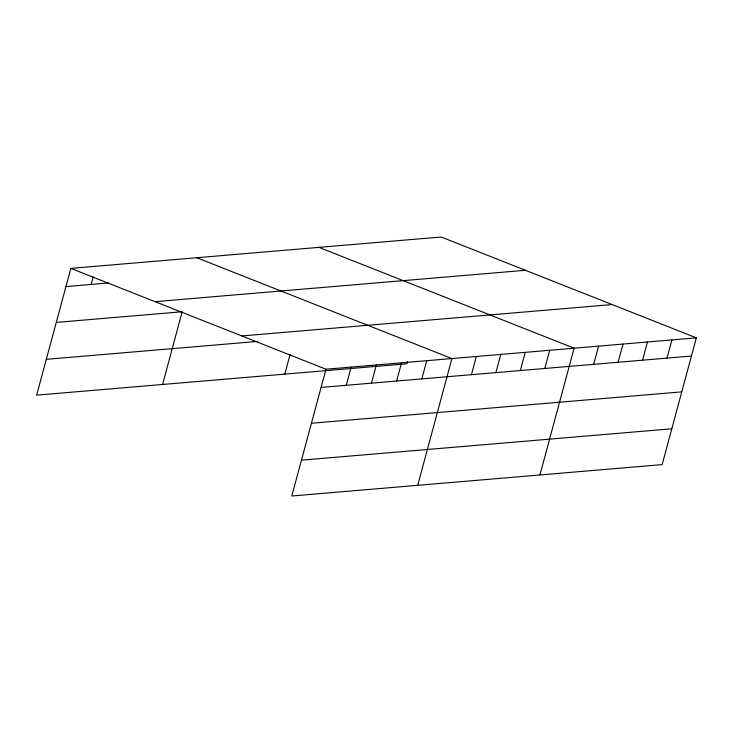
<?xml version="1.0" encoding="UTF-8"?>
<svg xmlns="http://www.w3.org/2000/svg" width="733" height="733" viewBox="0 0 733 733"><rect width="100%" height="100%" fill="white"/><g stroke="black" fill="none" stroke-linecap="round" stroke-linejoin="round"><path stroke-width="1.1" d="M696.35 337.849L325.993 369.23L291.789 495.994L662.146 464.612L696.35 337.849L441.211 237.006L70.854 268.388L36.65 395.151L407.007 363.77L407.594 361.598M91.13 284.45L93.146 276.955M162.57 384.477L182.196 311.745M284.789 374.123L290.066 354.58M346.269 385.292L351.18 367.096M371.448 383.157L376.359 364.961M396.635 381.023L401.547 362.826M421.823 378.888L426.734 360.7M417.709 485.319L451.913 358.565L196.774 257.723M471.447 374.682L476.358 356.495M495.893 372.611L500.804 354.424M520.338 370.541L525.24 352.353M544.775 368.47L549.686 350.273M539.928 474.966L574.131 348.202L318.992 247.369M593.666 364.328L598.577 346.132M618.111 362.258L623.023 344.061M642.557 360.187L647.459 341.99M666.993 358.116L671.904 339.92M65.943 286.585L108.649 282.965M155.048 301.666L525.405 270.285M56.276 322.41L181.106 311.837M241.798 335.952L612.156 304.571M46.316 359.326L257.787 341.404M321.081 387.427L691.439 356.046M311.415 423.253L681.772 391.871M301.455 460.168L671.813 428.787M70.854 268.388L325.993 369.23"/></g></svg>
